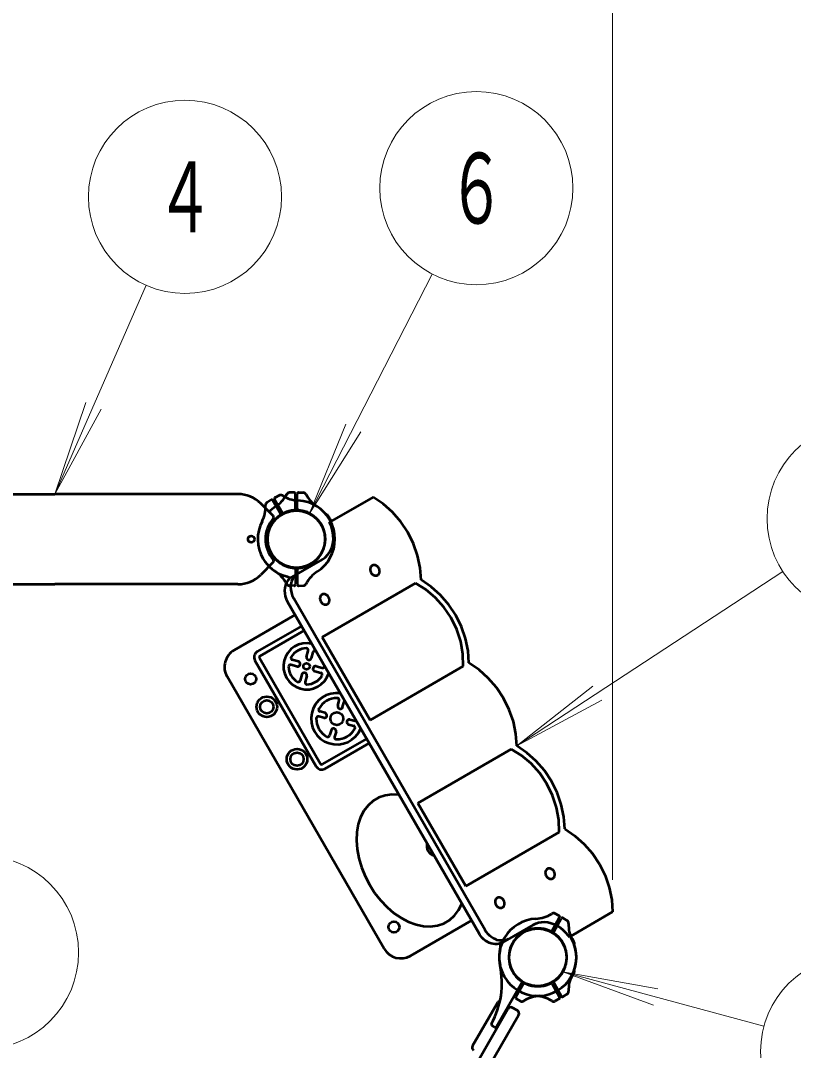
# Model space of a CAD drawing. Units: millimetres on the paper. Extents: x -385 to 0, y 0 to 267.
# Drawn here: x -306.08 to -282.07, y 181.39 to 213.38 of the extents above; entities that cross this region are included whole.
import ezdxf
from ezdxf.enums import TextEntityAlignment as Align

# ---------------------------------------------------------------- set-up
doc = ezdxf.new("R2010")
doc.units = ezdxf.units.MM
doc.layers.add('LY_1', color=140, linetype='Continuous', lineweight=50)
doc.styles.add('ＭＳ ゴシック', font='')
doc.styles.get('ＭＳ ゴシック').set_extended_font_data('MS Gothic')

msp = doc.modelspace()

# ---------------------------------------------------------------- linework, layer by layer
at = {"layer": 'LY_1', "color": 7, "lineweight": 13}
for p, q in [((-287.686, 186.692), (-287.686, 239.719)), ((-293.289, 205.504), (-297.105, 198.063)), ((-302.175, 205.156), (-305.012, 198.671)), ((-305.012, 198.671), (-304.053, 201.513)), ((-305.012, 198.671), (-303.574, 201.304)), ((-297.105, 198.063), (-295.974, 200.842)), ((-297.105, 198.063), (-295.508, 200.603)), ((-282.399, 196.262), (-290.662, 190.847)), ((-290.662, 190.847), (-288.305, 192.704)), ((-290.662, 190.847), (-288.019, 192.266)), ((-282.988, 182.138), (-289.232, 183.83)), ((-289.232, 183.83), (-286.416, 182.796)), ((-289.232, 183.83), (-286.279, 183.301))]:
    msp.add_line(p, q, dxfattribs=at)
at = {"layer": 'LY_1'}
for p, q in [((-310.697, 198.671), (-305.012, 198.671)), ((-299.326, 198.671), (-305.012, 198.671)), ((-297.583, 198.719), (-297.74, 198.714)), ((-297.542, 198.208), (-297.542, 198.679)), ((-297.482, 198.208), (-297.482, 198.679)), ((-297.44, 198.719), (-297.283, 198.714)), ((-298.232, 197.991), (-298.619, 198.378)), ((-298.298, 198.489), (-298.421, 198.412)), ((-298.006, 198.067), (-298.242, 198.475)), ((-297.954, 198.097), (-298.19, 198.505)), ((-298.174, 198.561), (-298.035, 198.635)), ((-295.126, 198.579), (-296.481, 197.796)), ((-296.587, 198.035), (-296.584, 198.037)), ((-298.232, 196.551), (-298.619, 196.163)), ((-296.709, 196.636), (-297.658, 196.088)), ((-297.069, 196.444), (-297.062, 196.432)), ((-297.017, 196.474), (-297.01, 196.462)), ((-297.542, 196.333), (-297.542, 195.862)), ((-297.482, 196.333), (-297.482, 195.862)), ((-310.697, 195.871), (-305.012, 195.871)), ((-299.326, 195.871), (-305.012, 195.871)), ((-297.583, 195.822), (-297.74, 195.828)), ((-297.44, 195.822), (-297.283, 195.828)), ((-293.814, 195.9), (-296.711, 194.227)), ((-291.835, 185.018), (-297.784, 195.322)), ((-291.646, 185.127), (-297.595, 195.431)), ((-297.549, 194.916), (-299.446, 193.821)), ((-297.349, 194.57), (-298.726, 193.775)), ((-297.269, 194.431), (-298.646, 193.636)), ((-295.223, 191.65), (-296.711, 194.227)), ((-298.661, 193.582), (-296.761, 190.291)), ((-297.197, 193.618), (-297.147, 193.805)), ((-297.042, 193.577), (-296.992, 193.763)), ((-298.8, 193.502), (-296.9, 190.211)), ((-297.492, 193.317), (-297.678, 193.367)), ((-297.45, 193.472), (-297.637, 193.522)), ((-296.896, 193.323), (-296.709, 193.273)), ((-292.326, 193.322), (-295.223, 191.65)), ((-294.786, 184.549), (-299.666, 193.002)), ((-297.345, 193.064), (-297.395, 192.877)), ((-297.191, 193.022), (-297.241, 192.836)), ((-296.937, 193.169), (-296.751, 193.119)), ((-296.228, 192.099), (-296.185, 192.256)), ((-296.073, 192.058), (-296.031, 192.215)), ((-296.661, 191.718), (-296.818, 191.76)), ((-296.62, 191.873), (-296.777, 191.915)), ((-295.847, 191.666), (-295.689, 191.624)), ((-296.435, 191.326), (-296.477, 191.169)), ((-295.888, 191.511), (-295.731, 191.469)), ((-295.329, 191.071), (-296.706, 190.276)), ((-296.28, 191.285), (-296.322, 191.128)), ((-295.249, 190.933), (-296.626, 190.137)), ((-290.838, 190.745), (-293.735, 189.073)), ((-293.735, 189.073), (-292.247, 186.495)), ((-289.35, 188.168), (-292.247, 186.495)), ((-289.349, 185.57), (-289.478, 185.639)), ((-287.686, 185.692), (-289.041, 184.91)), ((-292.069, 185.425), (-293.966, 184.33)), ((-290.16, 185.293), (-291.109, 184.745)), ((-289.569, 185.107), (-289.333, 185.515)), ((-289.517, 185.077), (-289.281, 185.485)), ((-289.225, 185.499), (-289.092, 185.416)), ((-290.506, 185.077), (-290.513, 185.089)), ((-290.454, 185.107), (-290.461, 185.119)), ((-288.887, 184.699), (-288.884, 184.7)), ((-288.887, 183.862), (-288.884, 183.86)), ((-290.506, 183.483), (-291.292, 182.122)), ((-290.454, 183.453), (-290.69, 183.045)), ((-289.569, 183.453), (-289.333, 183.045)), ((-289.517, 183.483), (-289.281, 183.075)), ((-289.087, 183.515), (-289.084, 183.514)), ((-290.674, 182.99), (-290.546, 182.922)), ((-289.349, 182.99), (-289.478, 182.922)), ((-289.225, 183.061), (-289.092, 183.145)), ((-296.587, 172.892), (-290.937, 182.678)), ((-291.266, 182.868), (-292.041, 181.526)), ((-290.644, 182.625), (-290.8, 182.715)), ((-296.258, 172.702), (-290.608, 182.488)), ((-291.348, 182.109), (-291.436, 182.166))]:
    msp.add_line(p, q, dxfattribs=at)
for points in [[(-293.638, 196.002), (-293.665, 196.379), (-293.745, 196.757), (-293.874, 197.128), (-294.05, 197.482), (-294.268, 197.811), (-294.525, 198.108), (-294.813, 198.366), (-295.126, 198.579)], [(-296.709, 196.636), (-296.613, 196.704), (-296.53, 196.789), (-296.462, 196.889), (-296.41, 197.002), (-296.376, 197.125), (-296.36, 197.257), (-296.363, 197.392), (-296.385, 197.53), (-296.424, 197.665), (-296.481, 197.796)], [(-297.47, 196.197), (-297.532, 196.152), (-297.586, 196.095), (-297.63, 196.029), (-297.662, 195.953), (-297.683, 195.871), (-297.69, 195.784), (-297.685, 195.694), (-297.667, 195.604), (-297.637, 195.516), (-297.595, 195.431)], [(-297.658, 196.088), (-297.721, 196.043), (-297.775, 195.986), (-297.819, 195.92), (-297.851, 195.844), (-297.871, 195.762), (-297.879, 195.675), (-297.874, 195.585), (-297.856, 195.495), (-297.826, 195.407), (-297.784, 195.322)], [(-292.326, 193.322), (-292.336, 193.702), (-292.404, 194.086), (-292.528, 194.463), (-292.704, 194.823), (-292.927, 195.155), (-293.192, 195.45), (-293.49, 195.701), (-293.814, 195.9)], [(-292.15, 193.424), (-292.177, 193.802), (-292.257, 194.18), (-292.386, 194.551), (-292.562, 194.905), (-292.78, 195.234), (-293.037, 195.531), (-293.325, 195.789), (-293.638, 196.002)], [(-290.662, 190.847), (-290.689, 191.224), (-290.769, 191.603), (-290.898, 191.973), (-291.074, 192.327), (-291.292, 192.657), (-291.549, 192.954), (-291.837, 193.212), (-292.15, 193.424)], [(-289.35, 188.168), (-289.36, 188.548), (-289.428, 188.932), (-289.552, 189.309), (-289.728, 189.668), (-289.951, 190), (-290.216, 190.296), (-290.514, 190.546), (-290.838, 190.745)], [(-289.174, 188.27), (-289.201, 188.647), (-289.281, 189.026), (-289.41, 189.396), (-289.586, 189.75), (-289.804, 190.079), (-290.061, 190.376), (-290.349, 190.634), (-290.662, 190.847)], [(-294.321, 189.325), (-294.544, 189.334), (-294.755, 189.306), (-294.951, 189.24), (-295.128, 189.137), (-295.283, 189.001), (-295.414, 188.832), (-295.516, 188.634), (-295.59, 188.412), (-295.633, 188.168), (-295.644, 187.908), (-295.623, 187.637), (-295.572, 187.359), (-295.49, 187.079), (-295.379, 186.804), (-295.241, 186.538), (-295.079, 186.285), (-294.896, 186.051), (-294.695, 185.841), (-294.48, 185.657), (-294.255, 185.504), (-294.024, 185.383), (-293.792, 185.299), (-293.563, 185.251), (-293.34, 185.242), (-293.129, 185.27), (-292.933, 185.336), (-292.756, 185.439), (-292.601, 185.575), (-292.47, 185.744), (-292.368, 185.941)], [(-289.174, 188.27), (-288.861, 188.057), (-288.573, 187.799), (-288.316, 187.502), (-288.098, 187.173), (-287.922, 186.819), (-287.793, 186.448), (-287.713, 186.07), (-287.686, 185.692)], [(-290.16, 185.293), (-290.076, 185.333), (-289.987, 185.361), (-289.893, 185.377), (-289.797, 185.379), (-289.699, 185.369), (-289.6, 185.346), (-289.503, 185.31), (-289.408, 185.263), (-289.318, 185.204), (-289.232, 185.134), (-289.153, 185.055), (-289.082, 184.968), (-289.061, 184.939), (-289.041, 184.91)], [(-291.109, 184.745), (-291.161, 184.719), (-291.217, 184.702), (-291.275, 184.692), (-291.335, 184.69), (-291.396, 184.696), (-291.458, 184.709), (-291.518, 184.731), (-291.577, 184.76), (-291.634, 184.796), (-291.688, 184.838), (-291.738, 184.887), (-291.783, 184.94), (-291.81, 184.978), (-291.835, 185.018)], [(-290.921, 184.854), (-290.973, 184.828), (-291.028, 184.811), (-291.086, 184.801), (-291.146, 184.799), (-291.208, 184.805), (-291.269, 184.818), (-291.329, 184.84), (-291.389, 184.869), (-291.445, 184.905), (-291.499, 184.947), (-291.549, 184.996), (-291.594, 185.049), (-291.621, 185.087), (-291.646, 185.127)]]:
    msp.add_lwpolyline(points, dxfattribs=at)
for points in [[(-295.156, 196.448), (-295.166, 196.442), (-295.175, 196.434), (-295.184, 196.425), (-295.192, 196.416), (-295.199, 196.405), (-295.204, 196.394), (-295.209, 196.382), (-295.213, 196.369), (-295.216, 196.356), (-295.218, 196.343), (-295.218, 196.329), (-295.218, 196.315), (-295.216, 196.3), (-295.213, 196.286), (-295.209, 196.272), (-295.204, 196.258), (-295.198, 196.245), (-295.191, 196.232), (-295.183, 196.219), (-295.175, 196.207), (-295.165, 196.196), (-295.155, 196.185), (-295.144, 196.176), (-295.133, 196.167), (-295.121, 196.16), (-295.108, 196.153), (-295.096, 196.148), (-295.083, 196.144), (-295.07, 196.141), (-295.057, 196.139), (-295.045, 196.138), (-295.032, 196.139), (-295.02, 196.141), (-295.008, 196.144), (-294.996, 196.148), (-294.986, 196.154), (-294.975, 196.161), (-294.966, 196.168), (-294.957, 196.177), (-294.949, 196.187), (-294.943, 196.197), (-294.937, 196.209), (-294.932, 196.221), (-294.928, 196.233), (-294.925, 196.246), (-294.924, 196.26), (-294.923, 196.274), (-294.924, 196.288), (-294.925, 196.302), (-294.928, 196.316), (-294.932, 196.33), (-294.937, 196.344), (-294.943, 196.358), (-294.95, 196.371), (-294.958, 196.383), (-294.967, 196.395), (-294.976, 196.407), (-294.986, 196.417), (-294.997, 196.427), (-295.009, 196.435), (-295.021, 196.443), (-295.033, 196.449), (-295.045, 196.455), (-295.058, 196.459), (-295.071, 196.462), (-295.084, 196.464), (-295.097, 196.464), (-295.109, 196.463), (-295.121, 196.461), (-295.133, 196.458), (-295.145, 196.454)], [(-296.716, 195.547), (-296.726, 195.541), (-296.736, 195.533), (-296.745, 195.524), (-296.752, 195.515), (-296.759, 195.504), (-296.765, 195.493), (-296.77, 195.481), (-296.774, 195.468), (-296.777, 195.455), (-296.778, 195.441), (-296.779, 195.428), (-296.778, 195.413), (-296.776, 195.399), (-296.774, 195.385), (-296.77, 195.371), (-296.765, 195.357), (-296.759, 195.344), (-296.752, 195.331), (-296.744, 195.318), (-296.735, 195.306), (-296.726, 195.295), (-296.716, 195.284), (-296.705, 195.275), (-296.693, 195.266), (-296.681, 195.259), (-296.669, 195.252), (-296.656, 195.247), (-296.644, 195.243), (-296.631, 195.24), (-296.618, 195.238), (-296.605, 195.237), (-296.593, 195.238), (-296.58, 195.24), (-296.569, 195.243), (-296.557, 195.247), (-296.546, 195.253), (-296.536, 195.26), (-296.527, 195.267), (-296.518, 195.276), (-296.51, 195.286), (-296.503, 195.296), (-296.497, 195.307), (-296.492, 195.319), (-296.489, 195.332), (-296.486, 195.345), (-296.484, 195.359), (-296.484, 195.373), (-296.484, 195.387), (-296.486, 195.401), (-296.489, 195.415), (-296.493, 195.429), (-296.498, 195.443), (-296.504, 195.457), (-296.511, 195.47), (-296.519, 195.482), (-296.527, 195.494), (-296.537, 195.506), (-296.547, 195.516), (-296.558, 195.525), (-296.569, 195.534), (-296.581, 195.542), (-296.594, 195.548), (-296.606, 195.553), (-296.619, 195.558), (-296.632, 195.561), (-296.645, 195.562), (-296.657, 195.563), (-296.67, 195.562), (-296.682, 195.56), (-296.694, 195.557), (-296.705, 195.553)], [(-289.716, 187.026), (-289.726, 187.019), (-289.735, 187.012), (-289.744, 187.003), (-289.752, 186.993), (-289.759, 186.983), (-289.764, 186.972), (-289.769, 186.96), (-289.773, 186.947), (-289.776, 186.934), (-289.778, 186.92), (-289.778, 186.906), (-289.778, 186.892), (-289.776, 186.878), (-289.773, 186.864), (-289.769, 186.85), (-289.764, 186.836), (-289.758, 186.822), (-289.751, 186.809), (-289.743, 186.797), (-289.735, 186.785), (-289.725, 186.774), (-289.715, 186.763), (-289.704, 186.754), (-289.693, 186.745), (-289.681, 186.737), (-289.668, 186.731), (-289.656, 186.726), (-289.643, 186.721), (-289.63, 186.718), (-289.617, 186.717), (-289.605, 186.716), (-289.592, 186.717), (-289.58, 186.719), (-289.568, 186.722), (-289.556, 186.726), (-289.546, 186.732), (-289.535, 186.738), (-289.526, 186.746), (-289.517, 186.755), (-289.509, 186.764), (-289.503, 186.775), (-289.497, 186.786), (-289.492, 186.798), (-289.488, 186.811), (-289.485, 186.824), (-289.484, 186.838), (-289.483, 186.851), (-289.484, 186.866), (-289.485, 186.88), (-289.488, 186.894), (-289.492, 186.908), (-289.497, 186.922), (-289.503, 186.935), (-289.51, 186.948), (-289.518, 186.961), (-289.527, 186.973), (-289.536, 186.984), (-289.546, 186.995), (-289.557, 187.004), (-289.569, 187.013), (-289.581, 187.02), (-289.593, 187.027), (-289.605, 187.032), (-289.618, 187.036), (-289.631, 187.039), (-289.644, 187.041), (-289.657, 187.042), (-289.669, 187.041), (-289.681, 187.039), (-289.693, 187.036), (-289.705, 187.032)], [(-291.276, 186.125), (-291.286, 186.118), (-291.296, 186.111), (-291.305, 186.102), (-291.312, 186.092), (-291.319, 186.082), (-291.325, 186.07), (-291.33, 186.058), (-291.334, 186.046), (-291.337, 186.033), (-291.338, 186.019), (-291.339, 186.005), (-291.338, 185.991), (-291.336, 185.977), (-291.334, 185.963), (-291.33, 185.949), (-291.325, 185.935), (-291.319, 185.921), (-291.312, 185.908), (-291.304, 185.896), (-291.295, 185.884), (-291.286, 185.872), (-291.276, 185.862), (-291.265, 185.852), (-291.253, 185.844), (-291.241, 185.836), (-291.229, 185.83), (-291.216, 185.824), (-291.204, 185.82), (-291.191, 185.817), (-291.178, 185.815), (-291.165, 185.815), (-291.153, 185.816), (-291.14, 185.818), (-291.129, 185.821), (-291.117, 185.825), (-291.106, 185.831), (-291.096, 185.837), (-291.087, 185.845), (-291.078, 185.854), (-291.07, 185.863), (-291.063, 185.874), (-291.057, 185.885), (-291.052, 185.897), (-291.049, 185.91), (-291.046, 185.923), (-291.044, 185.937), (-291.044, 185.95), (-291.044, 185.964), (-291.046, 185.979), (-291.049, 185.993), (-291.053, 186.007), (-291.058, 186.021), (-291.064, 186.034), (-291.071, 186.047), (-291.079, 186.06), (-291.087, 186.072), (-291.097, 186.083), (-291.107, 186.094), (-291.118, 186.103), (-291.129, 186.112), (-291.141, 186.119), (-291.154, 186.126), (-291.166, 186.131), (-291.179, 186.135), (-291.192, 186.138), (-291.205, 186.14), (-291.217, 186.141), (-291.23, 186.14), (-291.242, 186.138), (-291.254, 186.135), (-291.265, 186.131)]]:
    msp.add_lwpolyline(points, close=True, dxfattribs=at)
at = {"layer": 'LY_1', "color": 7, "lineweight": 13}
for centre in [(-291.919, 208.174), (-300.972, 207.904), (-279.89, 197.906), (-307.276, 184.431), (-280.092, 181.353)]:
    msp.add_circle(centre, 3, dxfattribs=at)
at = {"layer": 'LY_1'}
for centre, radius in [((-297.512, 197.271), 0.891), ((-298.912, 197.271), 0.1), ((-297.194, 193.32), 0.1), ((-298.931, 192.929), 0.17), ((-298.431, 192.063), 0.32), ((-298.431, 192.063), 0.206), ((-296.254, 191.692), 0.2), ((-297.491, 190.435), 0.32), ((-297.491, 190.435), 0.206), ((-294.481, 185.222), 0.17), ((-290.012, 184.28), 0.891)]:
    msp.add_circle(centre, radius, dxfattribs=at)
for centre, radius, start, end in [((-299.326, 197.671), 1, 45, 90), ((-298.701, 199.121), 1, 302.7272, 332.5412), ((-297.725, 198.614), 0.1, 92, 168.1784), ((-297.725, 198.614), 0.1, 92, 152.5412), ((-297.582, 198.679), 0.04, 0, 92), ((-297.442, 198.679), 0.04, 88, 180), ((-297.298, 198.614), 0.1, 27.4588, 88), ((-296.322, 199.121), 1, 207.4588, 237.2728), ((-298.368, 198.327), 0.1, 122, 182.5412), ((-298.368, 198.327), 0.1, 122, 182.5412), ((-298.277, 198.455), 0.04, 30, 122), ((-298.155, 198.525), 0.04, 118, 210), ((-297.999, 198.541), 0.1, 57.4588, 118), ((-297.407, 199.468), 1, 237.4588, 267.2728), ((-297.512, 197.271), 1.2, 30, 87.2728), ((-299.467, 198.279), 1, 332.7272, 2.5412), ((-297.512, 197.271), 0.9, 94.2707, 180), ((-297.512, 197.271), 0.9, 94.2707, 180), ((-297.512, 197.271), 0.9, 124.2707, 295.7293), ((-297.512, 197.271), 1.2, 122.7272, 135), ((-298.041, 198.047), 0.04, 304.2707, 30), ((-297.92, 198.117), 0.04, 210, 295.7293), ((-297.512, 197.271), 0.9, 304.2707, 115.7293), ((-297.582, 198.208), 0.04, 274.2707, 0), ((-297.442, 198.208), 0.04, 180, 265.7293), ((-297.512, 197.271), 0.9, 0, 85.7293), ((-297.512, 197.271), 1.2, 0, 57.2728), ((-296.574, 198.02), 0.02, 38.6269, 120), ((-297.512, 197.271), 1.22, 30, 38.6269), ((-297.512, 197.271), 1.2, 152.7272, 210), ((-297.512, 197.271), 0.96, 138.3723, 221.6277), ((-298.274, 197.948), 0.06, 318.3723, 45), ((-297.512, 197.271), 1.2, 27.134, 30), ((-297.512, 197.271), 1.22, 27.181, 30), ((-297.512, 197.271), 0.9, 180, 265.7293), ((-297.512, 197.271), 0.9, 274.2707, 0), ((-297.512, 197.271), 1.2, 302.7272, 0), ((-297.512, 197.271), 1.2, 210, 252.2172), ((-297.512, 197.271), 1.2, 225, 237.2728), ((-298.274, 196.593), 0.06, 315, 41.6277), ((-297.104, 196.424), 0.04, 30, 115.7293), ((-296.982, 196.494), 0.04, 124.2707, 210), ((-299.326, 196.871), 1, 270, 315), ((-298.701, 195.42), 1, 27.4588, 57.2728), ((-298.672, 193.652), 2.6, 67.9723, 72.2172), ((-297.582, 196.333), 0.04, 0, 85.7293), ((-297.442, 196.333), 0.04, 94.2707, 180), ((-296.322, 195.42), 1, 122.7272, 152.5412), ((-297.725, 195.927), 0.1, 207.4588, 268), ((-297.725, 195.927), 0.1, 207.4588, 268), ((-297.582, 195.862), 0.04, 268, 0), ((-297.442, 195.862), 0.04, 180, 272), ((-297.298, 195.927), 0.1, 272, 332.5412), ((-297.194, 193.32), 0.72, 77.1102, 342.8897), ((-297.194, 193.32), 0.56, 91.2602, 148.7398), ((-297.205, 193.82), 0.06, 345, 91.2602), ((-299.146, 193.302), 0.6, 120, 210), ((-298.626, 193.602), 0.2, 120, 210), ((-298.626, 193.602), 0.04, 120, 210), ((-297.621, 193.58), 0.06, 148.7398, 255), ((-297.12, 193.597), 0.08, 165, 345), ((-296.934, 193.748), 0.06, 58.7398, 165), ((-297.694, 193.309), 0.06, 75, 181.2602), ((-297.194, 193.32), 0.56, 181.2602, 238.7398), ((-297.471, 193.394), 0.08, 255, 75), ((-296.917, 193.246), 0.08, 75, 255), ((-296.694, 193.331), 0.06, 255, 1.2602), ((-297.268, 193.043), 0.08, 345, 165), ((-297.194, 193.32), 0.56, 271.2602, 328.7398), ((-296.766, 193.061), 0.06, 328.7398, 75), ((-297.453, 192.893), 0.06, 238.7398, 345), ((-297.183, 192.82), 0.06, 165, 271.2602), ((-296.254, 191.692), 0.8, 82.2273, 337.7727), ((-296.254, 191.692), 0.64, 88.968, 151.032), ((-296.243, 192.272), 0.06, 345, 88.968), ((-296.761, 191.973), 0.06, 151.032, 255), ((-296.15, 192.078), 0.08, 165, 345), ((-295.973, 192.2), 0.06, 126.6664, 165), ((-296.834, 191.703), 0.06, 75, 178.968), ((-296.254, 191.692), 0.64, 178.968, 241.032), ((-296.64, 191.796), 0.08, 255, 75), ((-295.867, 191.589), 0.08, 75, 255), ((-295.674, 191.682), 0.06, 255, 293.3336), ((-296.357, 191.306), 0.08, 345, 165), ((-296.254, 191.692), 0.64, 268.968, 331.032), ((-295.746, 191.411), 0.06, 331.032, 75), ((-296.535, 191.185), 0.06, 241.032, 345), ((-296.264, 191.112), 0.06, 165, 268.968), ((-296.726, 190.311), 0.2, 210, 300), ((-296.726, 190.311), 0.04, 210, 300), ((-293.163, 187.738), 0.3, 164.4204, 255.5796), ((-290.116, 186.478), 1, 272.7272, 302.5412), ((-289.525, 185.55), 0.1, 62, 122.5412), ((-289.525, 185.55), 0.1, 62, 122.5412), ((-289.368, 185.535), 0.04, 330, 62), ((-290.012, 184.28), 1.2, 92.7272, 150), ((-289.247, 185.465), 0.04, 58, 150), ((-289.155, 185.337), 0.1, 357.4588, 58), ((-288.056, 185.288), 1, 177.4588, 207.2728), ((-290.012, 184.28), 0.9, 124.2707, 295.7293), ((-290.012, 184.28), 0.9, 64.2707, 150), ((-290.541, 185.057), 0.04, 304.2707, 30), ((-290.42, 185.127), 0.04, 210, 295.7293), ((-290.012, 184.28), 0.9, 304.2707, 115.7293), ((-289.604, 185.127), 0.04, 244.2707, 330), ((-289.482, 185.057), 0.04, 150, 235.7293), ((-290.012, 184.28), 0.9, 330, 55.7293), ((-290.012, 184.28), 1.2, 30, 32.866), ((-290.012, 184.28), 1.22, 30, 32.819), ((-290.012, 184.28), 1.2, 150, 192.2172), ((-293.726, 185.084), 2.6, 347.7828, 352.0277), ((-290.012, 184.28), 0.9, 150, 235.7293), ((-290.012, 184.28), 1.2, 332.7272, 30), ((-290.012, 184.28), 1.2, 330, 27.2728), ((-290.012, 184.28), 1.22, 21.3731, 30), ((-288.894, 184.718), 0.02, 300, 21.3731), ((-294.266, 184.849), 0.6, 210, 300), ((-290.012, 184.28), 1.2, 167.7828, 210), ((-293.726, 183.476), 2.6, 331.0842, 12.2172), ((-290.012, 184.28), 1.2, 210, 267.2728), ((-290.012, 184.28), 0.9, 244.2707, 330), ((-290.012, 184.28), 1.2, 272.7272, 330), ((-290.012, 184.28), 1.22, 321.3731, 330), ((-288.056, 183.272), 1, 152.7272, 182.5412), ((-290.012, 184.28), 1.22, 330, 338.6269), ((-288.894, 183.843), 0.02, 338.6269, 60), ((-290.541, 183.503), 0.04, 330, 55.7293), ((-290.42, 183.433), 0.04, 64.2707, 150), ((-289.604, 183.433), 0.04, 30, 115.7293), ((-289.482, 183.503), 0.04, 124.2707, 210), ((-289.074, 183.531), 0.02, 240, 321.3731), ((-290.655, 183.025), 0.04, 150, 242), ((-289.907, 182.083), 1, 92.7272, 122.5412), ((-290.116, 182.083), 1, 57.4588, 87.2728), ((-289.368, 183.025), 0.04, 298, 30), ((-289.247, 183.095), 0.04, 210, 302), ((-289.155, 183.223), 0.1, 302, 2.5412), ((-291.179, 182.818), 0.1, 94.0652, 150), ((-290.85, 182.628), 0.1, 60, 150), ((-291.023, 182.728), 0.1, 330, 15.573), ((-290.499, 183.01), 0.1, 242, 302.5412), ((-289.525, 183.01), 0.1, 237.4588, 298), ((-289.525, 183.01), 0.1, 237.4588, 298), ((-290.694, 182.538), 0.1, 330, 60), ((-291.415, 182.2), 0.04, 151.0841, 237), ((-291.327, 182.142), 0.04, 237, 330), ((-291.954, 181.476), 0.1, 150, 240)]:
    msp.add_arc(centre, radius, start, end, dxfattribs=at)

# ---------------------------------------------------------------- texts
at = {"layer": 'LY_1', "color": 7, "style": 'ＭＳ ゴシック', "width": 0.6}
for s, p in [('６', (-291.919, 208.174)), ('４', (-300.972, 207.904))]:
    msp.add_text(s, height=2.199, dxfattribs=at).set_placement(p, align=Align.MIDDLE_CENTER)

doc.saveas('drawing.dxf')
